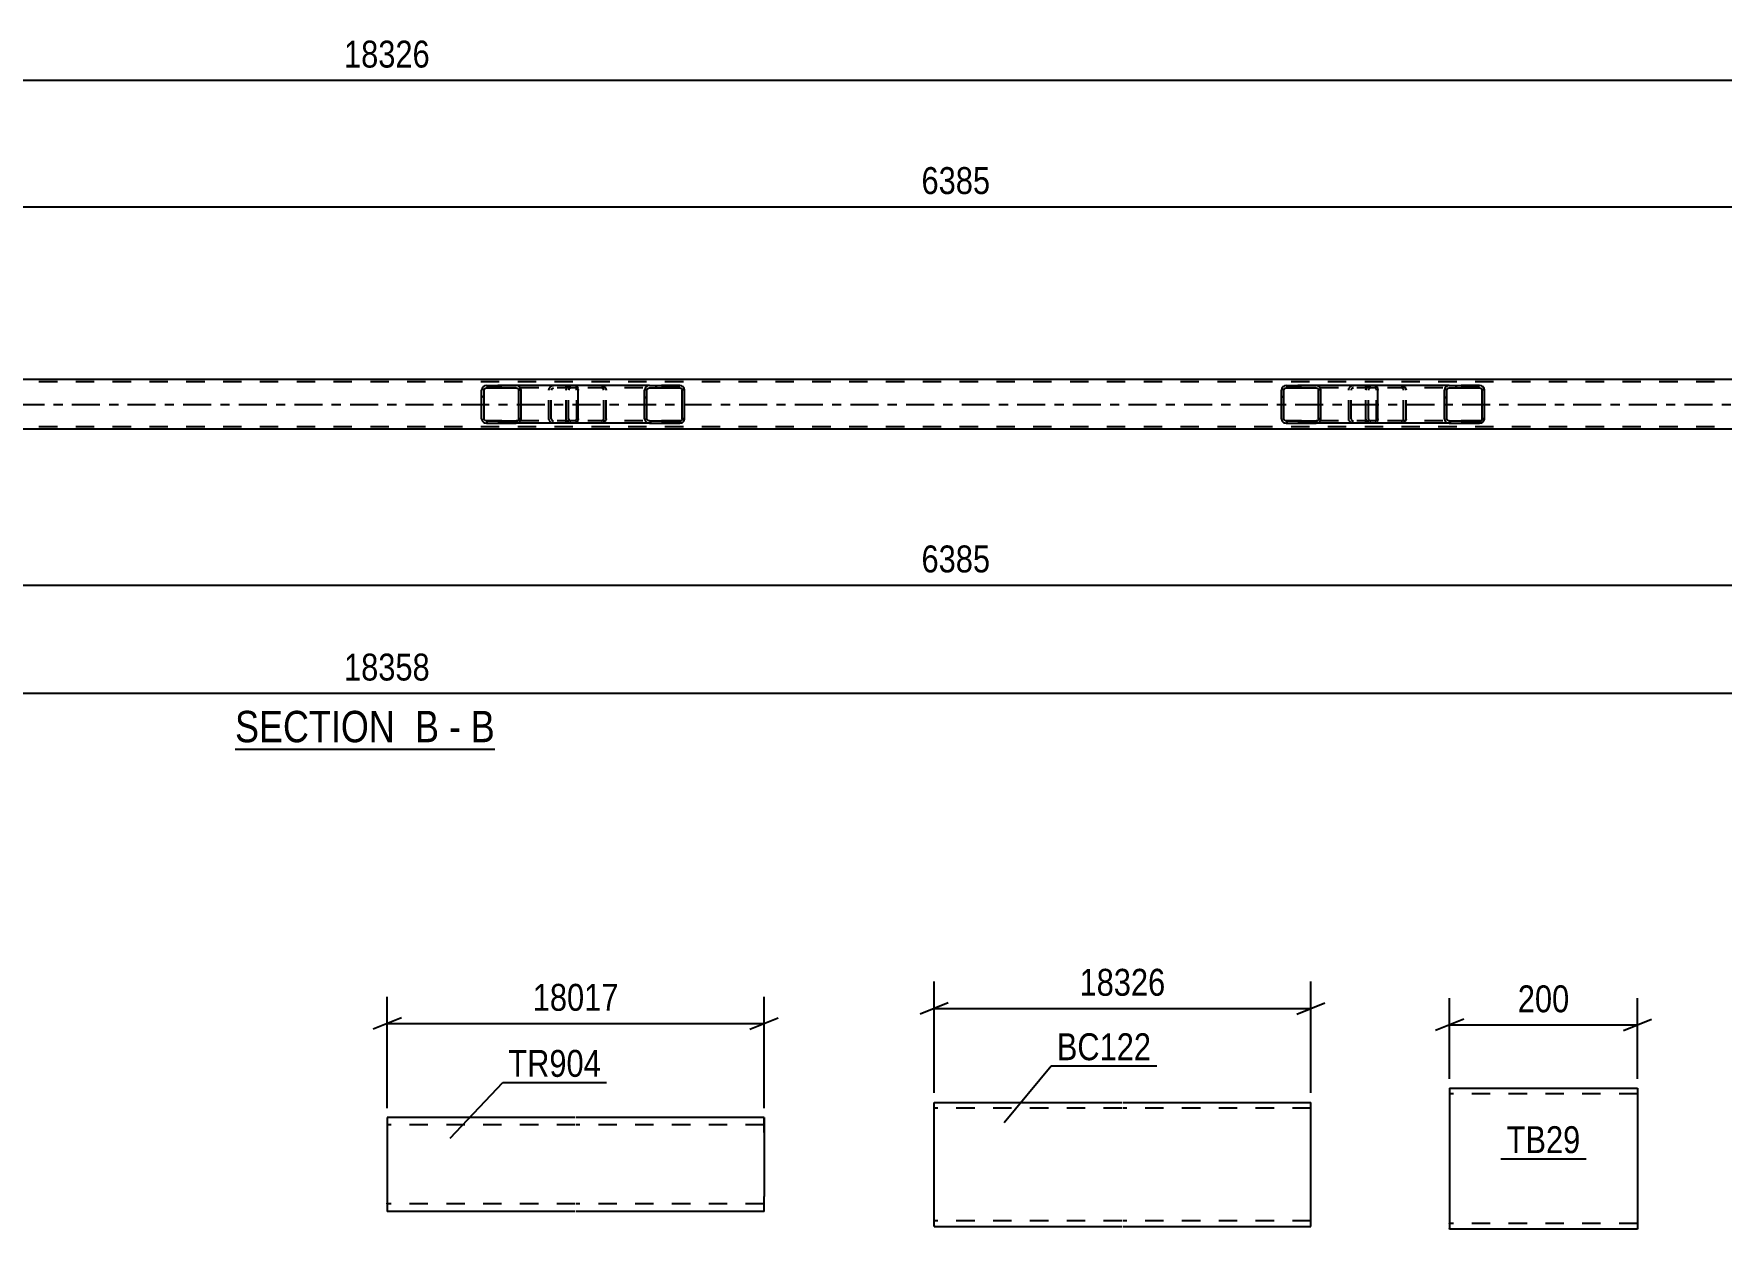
# Model space of a CAD drawing. Header units: millimetres. Extents: x 0 to 841, y 0 to 594.
# Drawn here: x 353.1 to 532.7, y 149.6 to 276.8 of the extents above; entities that cross this region are included whole.
import ezdxf

# ---------------------------------------------------------------- set-up
doc = ezdxf.new("R2010")
doc.units = ezdxf.units.MM
doc.linetypes.add('DXK_LINE_DOT2', pattern=[3.9198, 1.9599, -1.9599])
doc.linetypes.add('DXK_LINE_DOT3', pattern=[5.9187, 2.979, -0.9799, 0.9799, -0.9799])
doc.styles.add('Arial Narrow', font='ARIALN.TTF', dxfattribs={"height": 0.2})

# ---------------------------------------------------------------- blocks, each defined once
blk = doc.blocks.new('Unknown-283133210-12 - 1375')
at = {"color": 6, "linetype": 'Continuous'}
blk.add_line((374.51, 200.68), (402.16, 200.68), dxfattribs=at)
at = {"color": 0, "linetype": 'Continuous'}
for points in [[(392.62, 201.43), (392.62, 204.93), (374.51, 204.93), (374.51, 201.43)], [(396.23, 201.43), (396.23, 204.93), (393.67, 204.93), (393.67, 201.43)], [(398.55, 201.43), (398.55, 204.93), (397.28, 204.93), (397.28, 201.43)], [(402.16, 201.43), (402.16, 204.93), (399.6, 204.93), (399.6, 201.43)]]:
    blk.add_wipeout(points, dxfattribs=at)
at = {"color": 7, "linetype": 'Continuous', "style": 'Arial Narrow'}
for s, p in [('SECTION ', (374.51, 201.43)), ('B', (393.67, 201.43)), ('B', (399.6, 201.43)), ('-', (397.28, 201.43))]:
    blk.add_text(s, height=3.34, dxfattribs=at).set_placement(p)
blk = doc.blocks.new('Part-283133210-1449 - 1375')
at = {"linetype": 'Continuous'}
h = blk.add_hatch(dxfattribs=at)
h.set_pattern_fill('', scale=0.7, style=0, pattern_type=0)
h.set_pattern_definition([(45, (507.4583, 239.0918), (-1.57154, 1.57154), [])])
h.paths.add_polyline_path([(507.5, 238.91), (507.46, 239.09), (507.35, 239.25), (507.18, 239.35), (506.99, 239.39), (503.75, 239.39), (503.56, 239.35), (503.39, 239.25), (503.28, 239.09), (503.24, 238.91), (503.24, 235.87), (503.28, 235.68), (503.39, 235.53), (503.56, 235.42), (503.75, 235.39), (506.99, 235.39), (507.18, 235.42), (507.35, 235.53), (507.46, 235.68), (507.5, 235.87)])
h.paths.add_polyline_path([(507.22, 235.78), (507.17, 235.7), (507.08, 235.65), (506.99, 235.63), (503.75, 235.63), (503.65, 235.65), (503.57, 235.7), (503.52, 235.78), (503.5, 235.87), (503.5, 238.91), (503.52, 239), (503.57, 239.08), (503.65, 239.13), (503.75, 239.15), (506.99, 239.15), (507.08, 239.13), (507.17, 239.08), (507.22, 239), (507.24, 238.91), (507.24, 235.87)])
at = {"color": 7, "linetype": 'DXK_LINE_DOT2'}
for p, q in [((494.89, 238.91), (494.93, 239.09)), ((494.89, 235.87), (494.89, 238.91)), ((495.17, 239), (495.15, 238.91)), ((495.15, 235.87), (495.15, 238.91)), ((495.22, 239.08), (495.17, 239)), ((495.21, 239.35), (495.4, 239.39)), ((495.3, 239.13), (495.22, 239.08)), ((495.4, 239.15), (495.3, 239.13)), ((495.88, 239.39), (495.4, 239.39)), ((506.99, 239.15), (495.4, 239.15)), ((498.64, 239.39), (498.83, 239.35)), ((498.73, 239.13), (498.64, 239.15)), ((498.82, 239.08), (498.73, 239.13)), ((498.87, 239), (498.82, 239.08)), ((498.89, 238.91), (498.87, 239)), ((498.89, 235.87), (498.89, 238.91)), ((499.11, 239.09), (499.15, 238.91)), ((499.15, 235.87), (499.15, 238.91)), ((506.99, 239.39), (503.75, 239.39)), ((494.93, 235.68), (494.89, 235.87)), ((495.15, 235.87), (495.17, 235.78)), ((495.17, 235.78), (495.22, 235.7)), ((495.4, 235.39), (495.21, 235.42)), ((495.22, 235.7), (495.3, 235.65)), ((495.3, 235.65), (495.4, 235.63)), ((506.99, 235.63), (495.4, 235.63)), ((495.88, 235.39), (495.4, 235.39)), ((498.64, 235.63), (498.73, 235.65)), ((498.83, 235.42), (498.64, 235.39)), ((498.73, 235.65), (498.82, 235.7)), ((498.82, 235.7), (498.87, 235.78)), ((498.87, 235.78), (498.89, 235.87)), ((499.15, 235.87), (499.11, 235.68)), ((506.99, 235.39), (503.75, 235.39))]:
    blk.add_line(p, q, dxfattribs=at)
at = {"color": 2, "linetype": 'Continuous'}
for p, q in [((503.75, 239.39), (495.88, 239.39)), ((503.28, 239.09), (503.24, 238.91)), ((503.24, 235.87), (503.24, 238.91)), ((503.5, 238.91), (503.52, 239)), ((503.5, 235.87), (503.5, 238.91)), ((503.52, 239), (503.57, 239.08)), ((503.75, 239.39), (503.56, 239.35)), ((503.57, 239.08), (503.65, 239.13)), ((503.65, 239.13), (503.75, 239.15)), ((503.75, 239.39), (506.99, 239.39)), ((503.75, 239.15), (506.99, 239.15)), ((507.18, 239.35), (506.99, 239.39)), ((506.99, 239.15), (507.08, 239.13)), ((507.08, 239.13), (507.17, 239.08)), ((507.17, 239.08), (507.22, 239)), ((507.22, 239), (507.24, 238.91)), ((507.24, 235.87), (507.24, 238.91)), ((507.5, 238.91), (507.46, 239.09)), ((507.5, 235.87), (507.5, 238.91)), ((503.75, 235.39), (495.88, 235.39)), ((503.24, 235.87), (503.28, 235.68)), ((503.52, 235.78), (503.5, 235.87)), ((503.57, 235.7), (503.52, 235.78)), ((503.56, 235.42), (503.75, 235.39)), ((503.65, 235.65), (503.57, 235.7)), ((503.75, 235.63), (503.65, 235.65)), ((503.75, 235.63), (506.99, 235.63)), ((503.75, 235.39), (506.99, 235.39)), ((507.08, 235.65), (506.99, 235.63)), ((506.99, 235.39), (507.18, 235.42)), ((507.17, 235.7), (507.08, 235.65)), ((507.22, 235.78), (507.17, 235.7)), ((507.24, 235.87), (507.22, 235.78)), ((507.46, 235.68), (507.5, 235.87))]:
    blk.add_line(p, q, dxfattribs=at)
at = {"color": 7, "linetype": 'DXK_LINE_DOT2'}
for centre, start, end in [((495.38, 238.89), 110.7583, 155.68), ((498.66, 238.89), 24.32, 69.2417), ((495.38, 235.89), 204.32, 249.2417), ((498.66, 235.89), 290.7583, 335.68)]:
    blk.add_arc(centre, 0.496, start, end, dxfattribs=at)
at = {"color": 2, "linetype": 'Continuous'}
for centre, start, end in [((503.73, 238.89), 110.7583, 155.68), ((507.01, 238.89), 24.32, 69.2417), ((503.73, 235.89), 204.32, 249.2417), ((507.01, 235.89), 290.7583, 335.68)]:
    blk.add_arc(centre, 0.496, start, end, dxfattribs=at)
blk = doc.blocks.new('Part-283133210-1450 - 1375')
at = {"linetype": 'Continuous'}
h = blk.add_hatch(dxfattribs=at)
h.set_pattern_fill('', scale=0.7, style=0, pattern_type=0)
h.set_pattern_definition([(45, (422.324, 239.0918), (-1.57154, 1.57154), [])])
h.paths.add_polyline_path([(422.36, 238.91), (422.32, 239.09), (422.21, 239.25), (422.05, 239.35), (421.85, 239.39), (418.62, 239.39), (418.42, 239.35), (418.26, 239.25), (418.15, 239.09), (418.11, 238.91), (418.11, 235.87), (418.15, 235.68), (418.26, 235.53), (418.42, 235.42), (418.62, 235.39), (421.85, 235.39), (422.05, 235.42), (422.21, 235.53), (422.32, 235.68), (422.36, 235.87)])
h.paths.add_polyline_path([(422.09, 235.78), (422.03, 235.7), (421.95, 235.65), (421.85, 235.63), (418.62, 235.63), (418.52, 235.65), (418.44, 235.7), (418.38, 235.78), (418.36, 235.87), (418.36, 238.91), (418.38, 239), (418.44, 239.08), (418.52, 239.13), (418.62, 239.15), (421.85, 239.15), (421.95, 239.13), (422.03, 239.08), (422.09, 239), (422.11, 238.91), (422.11, 235.87)])
at = {"color": 7, "linetype": 'DXK_LINE_DOT2'}
for p, q in [((409.76, 238.91), (409.8, 239.09)), ((409.76, 235.87), (409.76, 238.91)), ((410.03, 239), (410.01, 238.91)), ((410.01, 235.87), (410.01, 238.91)), ((410.09, 239.08), (410.03, 239)), ((410.07, 239.35), (410.27, 239.39)), ((410.17, 239.13), (410.09, 239.08)), ((410.27, 239.15), (410.17, 239.13)), ((410.75, 239.39), (410.27, 239.39)), ((421.85, 239.15), (410.27, 239.15)), ((413.5, 239.39), (413.7, 239.35)), ((413.6, 239.13), (413.5, 239.15)), ((413.68, 239.08), (413.6, 239.13)), ((413.74, 239), (413.68, 239.08)), ((413.76, 238.91), (413.74, 239)), ((413.76, 235.87), (413.76, 238.91)), ((413.97, 239.09), (414.01, 238.91)), ((414.01, 235.87), (414.01, 238.91)), ((421.85, 239.39), (418.62, 239.39)), ((409.8, 235.68), (409.76, 235.87)), ((410.01, 235.87), (410.03, 235.78)), ((410.03, 235.78), (410.09, 235.7)), ((410.27, 235.39), (410.07, 235.42)), ((410.09, 235.7), (410.17, 235.65)), ((410.17, 235.65), (410.27, 235.63)), ((421.85, 235.63), (410.27, 235.63)), ((410.75, 235.39), (410.27, 235.39)), ((413.5, 235.63), (413.6, 235.65)), ((413.7, 235.42), (413.5, 235.39)), ((413.6, 235.65), (413.68, 235.7)), ((413.68, 235.7), (413.74, 235.78)), ((413.74, 235.78), (413.76, 235.87)), ((414.01, 235.87), (413.97, 235.68)), ((421.85, 235.39), (418.62, 235.39))]:
    blk.add_line(p, q, dxfattribs=at)
at = {"color": 2, "linetype": 'Continuous'}
for p, q in [((418.62, 239.39), (410.75, 239.39)), ((418.15, 239.09), (418.11, 238.91)), ((418.11, 235.87), (418.11, 238.91)), ((418.36, 238.91), (418.38, 239)), ((418.36, 235.87), (418.36, 238.91)), ((418.38, 239), (418.44, 239.08)), ((418.62, 239.39), (418.42, 239.35)), ((418.44, 239.08), (418.52, 239.13)), ((418.52, 239.13), (418.62, 239.15)), ((418.62, 239.39), (421.85, 239.39)), ((418.62, 239.15), (421.85, 239.15)), ((422.05, 239.35), (421.85, 239.39)), ((421.85, 239.15), (421.95, 239.13)), ((421.95, 239.13), (422.03, 239.08)), ((422.03, 239.08), (422.09, 239)), ((422.09, 239), (422.11, 238.91)), ((422.11, 235.87), (422.11, 238.91)), ((422.36, 238.91), (422.32, 239.09)), ((422.36, 235.87), (422.36, 238.91)), ((418.62, 235.39), (410.75, 235.39)), ((418.11, 235.87), (418.15, 235.68)), ((418.38, 235.78), (418.36, 235.87)), ((418.44, 235.7), (418.38, 235.78)), ((418.42, 235.42), (418.62, 235.39)), ((418.52, 235.65), (418.44, 235.7)), ((418.62, 235.63), (418.52, 235.65)), ((418.62, 235.63), (421.85, 235.63)), ((418.62, 235.39), (421.85, 235.39)), ((421.95, 235.65), (421.85, 235.63)), ((421.85, 235.39), (422.05, 235.42)), ((422.03, 235.7), (421.95, 235.65)), ((422.09, 235.78), (422.03, 235.7)), ((422.11, 235.87), (422.09, 235.78)), ((422.32, 235.68), (422.36, 235.87))]:
    blk.add_line(p, q, dxfattribs=at)
at = {"color": 7, "linetype": 'DXK_LINE_DOT2'}
for centre, start, end in [((410.25, 238.89), 110.7583, 155.68), ((413.52, 238.89), 24.32, 69.2417), ((410.25, 235.89), 204.32, 249.2417), ((413.52, 235.89), 290.7583, 335.68)]:
    blk.add_arc(centre, 0.496, start, end, dxfattribs=at)
at = {"color": 2, "linetype": 'Continuous'}
for centre, start, end in [((418.6, 238.89), 110.7583, 155.68), ((421.87, 238.89), 24.32, 69.2417), ((418.6, 235.89), 204.32, 249.2417), ((421.87, 235.89), 290.7583, 335.68)]:
    blk.add_arc(centre, 0.496, start, end, dxfattribs=at)
blk = doc.blocks.new('Part-283133210-1459 - 1375')
at = {"linetype": 'Continuous'}
h = blk.add_hatch(dxfattribs=at)
h.set_pattern_fill('', scale=0.7, style=0, pattern_type=0)
h.set_pattern_definition([(45, (490.0475, 239.0918), (-1.57154, 1.57154), [])])
h.paths.add_polyline_path([(490.09, 238.91), (490.05, 239.09), (489.94, 239.25), (489.78, 239.35), (489.58, 239.39), (486.4, 239.39), (486.21, 239.35), (486.04, 239.25), (485.93, 239.09), (485.9, 238.91), (485.9, 235.87), (485.93, 235.68), (486.04, 235.53), (486.21, 235.42), (486.4, 235.39), (489.58, 235.39), (489.78, 235.42), (489.94, 235.53), (490.05, 235.68), (490.09, 235.87)])
h.paths.add_polyline_path([(489.82, 235.78), (489.76, 235.7), (489.68, 235.65), (489.58, 235.63), (486.4, 235.63), (486.3, 235.65), (486.22, 235.7), (486.17, 235.78), (486.15, 235.87), (486.15, 238.91), (486.17, 239), (486.22, 239.08), (486.3, 239.13), (486.4, 239.15), (489.58, 239.15), (489.68, 239.13), (489.76, 239.08), (489.82, 239), (489.83, 238.91), (489.83, 235.87)])
at = {"color": 2, "linetype": 'Continuous'}
for p, q in [((485.93, 239.09), (485.9, 238.91)), ((485.9, 235.87), (485.9, 238.91)), ((486.15, 238.91), (486.17, 239)), ((486.15, 235.87), (486.15, 238.91)), ((486.17, 239), (486.22, 239.08)), ((486.4, 239.39), (486.21, 239.35)), ((486.22, 239.08), (486.3, 239.13)), ((486.3, 239.13), (486.4, 239.15)), ((486.4, 239.39), (489.58, 239.39)), ((486.4, 239.15), (489.58, 239.15)), ((495.88, 239.39), (489.58, 239.39)), ((489.78, 239.35), (489.58, 239.39)), ((489.58, 239.15), (489.68, 239.13)), ((489.68, 239.13), (489.76, 239.08)), ((489.76, 239.08), (489.82, 239)), ((489.82, 239), (489.83, 238.91)), ((489.83, 235.87), (489.83, 238.91)), ((490.09, 238.91), (490.05, 239.09)), ((490.09, 235.87), (490.09, 238.91)), ((495.88, 239.39), (495.99, 239.35)), ((495.99, 239.35), (496.07, 239.25)), ((496.07, 239.25), (496.13, 239.09)), ((496.13, 239.09), (496.15, 238.91)), ((496.15, 235.87), (496.15, 238.91)), ((485.9, 235.87), (485.93, 235.68)), ((486.17, 235.78), (486.15, 235.87)), ((486.22, 235.7), (486.17, 235.78)), ((486.21, 235.42), (486.4, 235.39)), ((486.3, 235.65), (486.22, 235.7)), ((486.4, 235.63), (486.3, 235.65)), ((486.4, 235.63), (489.58, 235.63)), ((486.4, 235.39), (489.58, 235.39)), ((489.68, 235.65), (489.58, 235.63)), ((489.58, 235.39), (489.78, 235.42)), ((495.88, 235.39), (489.58, 235.39)), ((489.76, 235.7), (489.68, 235.65)), ((489.82, 235.78), (489.76, 235.7)), ((489.83, 235.87), (489.82, 235.78)), ((490.05, 235.68), (490.09, 235.87)), ((495.99, 235.42), (495.88, 235.39)), ((496.07, 235.53), (495.99, 235.42)), ((496.13, 235.68), (496.07, 235.53)), ((496.15, 235.87), (496.13, 235.68))]:
    blk.add_line(p, q, dxfattribs=at)
at = {"color": 7, "linetype": 'DXK_LINE_DOT2'}
for p, q in [((489.58, 239.39), (486.4, 239.39)), ((495.88, 239.15), (486.4, 239.15)), ((493.05, 238.91), (493.08, 239.09)), ((493.05, 235.87), (493.05, 238.91)), ((493.32, 239), (493.3, 238.91)), ((493.3, 235.87), (493.3, 238.91)), ((493.37, 239.08), (493.32, 239)), ((493.36, 239.35), (493.55, 239.39)), ((493.45, 239.13), (493.37, 239.08)), ((493.55, 239.15), (493.45, 239.13)), ((494.89, 239.15), (494.89, 239.39)), ((495.94, 239.13), (495.88, 239.15)), ((495.98, 239.08), (495.94, 239.13)), ((496.01, 239), (495.98, 239.08)), ((496.02, 238.91), (496.01, 239)), ((496.02, 235.87), (496.02, 238.91)), ((495.88, 235.63), (486.4, 235.63)), ((489.58, 235.39), (486.4, 235.39)), ((493.08, 235.68), (493.05, 235.87)), ((493.3, 235.87), (493.32, 235.78)), ((493.32, 235.78), (493.37, 235.7)), ((493.55, 235.39), (493.36, 235.42)), ((493.37, 235.7), (493.39, 235.68)), ((493.39, 235.68), (493.45, 235.65)), ((493.45, 235.65), (493.55, 235.63)), ((494.89, 235.39), (494.89, 235.63)), ((495.88, 235.63), (495.94, 235.65)), ((495.94, 235.65), (495.98, 235.7)), ((495.98, 235.7), (496.01, 235.78)), ((496.01, 235.78), (496.02, 235.87))]:
    blk.add_line(p, q, dxfattribs=at)
at = {"color": 2, "linetype": 'Continuous'}
for centre, start, end in [((486.38, 238.89), 111.1941, 156.1506), ((489.6, 238.89), 23.8494, 68.8059), ((486.38, 235.88), 203.8494, 248.8059), ((489.6, 235.88), 291.1941, 336.1506)]:
    blk.add_arc(centre, 0.492, start, end, dxfattribs=at)
at = {"color": 7, "linetype": 'DXK_LINE_DOT2'}
for centre, start, end in [((493.53, 238.89), 111.1941, 156.1506), ((493.53, 235.88), 203.8494, 248.8059)]:
    blk.add_arc(centre, 0.492, start, end, dxfattribs=at)
blk = doc.blocks.new('Part-283133210-1460 - 1375')
at = {"linetype": 'Continuous'}
h = blk.add_hatch(dxfattribs=at)
h.set_pattern_fill('', scale=0.7, style=0, pattern_type=0)
h.set_pattern_definition([(45, (404.9133, 239.0918), (-1.57154, 1.57154), [])])
h.paths.add_polyline_path([(404.95, 238.91), (404.91, 239.09), (404.8, 239.25), (404.64, 239.35), (404.45, 239.39), (401.26, 239.39), (401.07, 239.35), (400.91, 239.25), (400.8, 239.09), (400.76, 238.91), (400.76, 235.87), (400.8, 235.68), (400.91, 235.53), (401.07, 235.42), (401.26, 235.39), (404.45, 235.39), (404.64, 235.42), (404.8, 235.53), (404.91, 235.68), (404.95, 235.87)])
h.paths.add_polyline_path([(404.68, 235.78), (404.63, 235.7), (404.54, 235.65), (404.45, 235.63), (401.26, 235.63), (401.17, 235.65), (401.09, 235.7), (401.03, 235.78), (401.01, 235.87), (401.01, 238.91), (401.03, 239), (401.09, 239.08), (401.17, 239.13), (401.26, 239.15), (404.45, 239.15), (404.54, 239.13), (404.63, 239.08), (404.68, 239), (404.7, 238.91), (404.7, 235.87)])
at = {"color": 2, "linetype": 'Continuous'}
for p, q in [((400.8, 239.09), (400.76, 238.91)), ((400.76, 235.87), (400.76, 238.91)), ((401.01, 238.91), (401.03, 239)), ((401.01, 235.87), (401.01, 238.91)), ((401.03, 239), (401.09, 239.08)), ((401.26, 239.39), (401.07, 239.35)), ((401.09, 239.08), (401.17, 239.13)), ((401.17, 239.13), (401.26, 239.15)), ((401.26, 239.39), (404.45, 239.39)), ((401.26, 239.15), (404.45, 239.15)), ((410.75, 239.39), (404.45, 239.39)), ((404.64, 239.35), (404.45, 239.39)), ((404.45, 239.15), (404.54, 239.13)), ((404.54, 239.13), (404.63, 239.08)), ((404.63, 239.08), (404.68, 239)), ((404.68, 239), (404.7, 238.91)), ((404.7, 235.87), (404.7, 238.91)), ((404.95, 238.91), (404.91, 239.09)), ((404.95, 235.87), (404.95, 238.91)), ((410.75, 239.39), (410.85, 239.35)), ((410.85, 239.35), (410.94, 239.25)), ((410.94, 239.25), (411, 239.09)), ((411, 239.09), (411.02, 238.91)), ((411.02, 235.87), (411.02, 238.91)), ((400.76, 235.87), (400.8, 235.68)), ((401.03, 235.78), (401.01, 235.87)), ((401.09, 235.7), (401.03, 235.78)), ((401.07, 235.42), (401.26, 235.39)), ((401.17, 235.65), (401.09, 235.7)), ((401.26, 235.63), (401.17, 235.65)), ((401.26, 235.63), (404.45, 235.63)), ((401.26, 235.39), (404.45, 235.39)), ((404.54, 235.65), (404.45, 235.63)), ((404.45, 235.39), (404.64, 235.42)), ((410.75, 235.39), (404.45, 235.39)), ((404.63, 235.7), (404.54, 235.65)), ((404.68, 235.78), (404.63, 235.7)), ((404.7, 235.87), (404.68, 235.78)), ((404.91, 235.68), (404.95, 235.87)), ((410.85, 235.42), (410.75, 235.39)), ((410.94, 235.53), (410.85, 235.42)), ((411, 235.68), (410.94, 235.53)), ((411.02, 235.87), (411, 235.68))]:
    blk.add_line(p, q, dxfattribs=at)
at = {"color": 7, "linetype": 'DXK_LINE_DOT2'}
for p, q in [((404.45, 239.39), (401.26, 239.39)), ((410.75, 239.15), (401.26, 239.15)), ((407.91, 238.91), (407.95, 239.09)), ((407.91, 235.87), (407.91, 238.91)), ((408.18, 239), (408.16, 238.91)), ((408.16, 235.87), (408.16, 238.91)), ((408.24, 239.08), (408.18, 239)), ((408.22, 239.35), (408.41, 239.39)), ((408.24, 239.08), (408.26, 239.09)), ((408.26, 239.09), (408.32, 239.13)), ((408.32, 239.13), (408.41, 239.15)), ((409.76, 239.15), (409.76, 239.39)), ((410.8, 239.13), (410.75, 239.15)), ((410.84, 239.08), (410.8, 239.13)), ((410.87, 239), (410.84, 239.08)), ((410.88, 238.91), (410.87, 239)), ((410.88, 235.87), (410.88, 238.91)), ((410.75, 235.63), (401.26, 235.63)), ((404.45, 235.39), (401.26, 235.39)), ((407.95, 235.68), (407.91, 235.87)), ((408.16, 235.87), (408.18, 235.78)), ((408.18, 235.78), (408.24, 235.7)), ((408.41, 235.39), (408.22, 235.42)), ((408.24, 235.7), (408.26, 235.68)), ((408.26, 235.68), (408.32, 235.65)), ((408.32, 235.65), (408.41, 235.63)), ((409.76, 235.39), (409.76, 235.63)), ((410.75, 235.63), (410.8, 235.65)), ((410.8, 235.65), (410.84, 235.7)), ((410.84, 235.7), (410.87, 235.78)), ((410.87, 235.78), (410.88, 235.87))]:
    blk.add_line(p, q, dxfattribs=at)
at = {"color": 2, "linetype": 'Continuous'}
for centre, start, end in [((401.25, 238.89), 111.1941, 156.1506), ((404.46, 238.89), 23.8494, 68.8059), ((401.25, 235.88), 203.8494, 248.8059), ((404.46, 235.88), 291.1941, 336.1506)]:
    blk.add_arc(centre, 0.492, start, end, dxfattribs=at)
at = {"color": 7, "linetype": 'DXK_LINE_DOT2'}
for centre, start, end in [((408.4, 238.89), 111.1941, 156.1506), ((408.4, 235.88), 203.8494, 248.8059)]:
    blk.add_arc(centre, 0.492, start, end, dxfattribs=at)
blk = doc.blocks.new('Part-283133210-1640 - 1375')
at = {"color": 7, "linetype": 'DXK_LINE_DOT2'}
for p, q in [((720.14, 239.79), (61.22, 239.79)), ((720.14, 234.99), (61.22, 234.99))]:
    blk.add_line(p, q, dxfattribs=at)
at = {"color": 2, "linetype": 'Continuous'}
for p, q in [((578.14, 240.03), (328.73, 240.03)), ((578.14, 234.75), (61.22, 234.75))]:
    blk.add_line(p, q, dxfattribs=at)
at = {"color": 7, "linetype": 'DXK_LINE_DOT3'}
blk.add_line((61.22, 237.39), (720.14, 237.39), dxfattribs=at)
blk = doc.blocks.new('Part-283133210-5166 - 5161')
at = {"color": 2, "linetype": 'Continuous'}
for p, q in [((503.79, 164.6), (503.79, 149.69)), ((503.79, 164.6), (523.79, 164.6)), ((523.79, 164.6), (523.79, 149.6)), ((503.79, 149.6), (503.79, 149.69)), ((523.79, 149.6), (503.79, 149.6))]:
    blk.add_line(p, q, dxfattribs=at)
at = {"color": 7, "linetype": 'DXK_LINE_DOT2'}
for p, q in [((523.79, 164), (503.79, 164)), ((503.79, 150.2), (503.79, 150.24)), ((523.79, 150.2), (503.79, 150.2)), ((523.79, 150.2), (523.79, 150.24))]:
    blk.add_line(p, q, dxfattribs=at)
blk = doc.blocks.new('Part-283133210-5892 - 5886')
at = {"color": 2, "linetype": 'Continuous'}
for p, q in [((448.92, 149.9), (448.92, 163.1)), ((448.92, 163.1), (468.92, 163.1)), ((469.02, 163.1), (489.02, 163.1)), ((489.02, 149.9), (489.02, 163.1)), ((448.92, 149.9), (468.92, 149.9)), ((469.02, 149.9), (489.02, 149.9))]:
    blk.add_line(p, q, dxfattribs=at)
at = {"color": 7, "linetype": 'DXK_LINE_DOT2'}
for p, q in [((468.92, 162.5), (448.92, 162.5)), ((489.02, 162.5), (469.02, 162.5)), ((468.92, 150.5), (448.92, 150.5)), ((448.92, 149.99), (448.92, 149.9)), ((489.02, 150.5), (469.02, 150.5)), ((489.02, 149.9), (489.02, 149.99))]:
    blk.add_line(p, q, dxfattribs=at)
blk = doc.blocks.new('Part-283133210-5917 - 5911')
at = {"color": 2, "linetype": 'Continuous'}
for p, q in [((410.72, 161.5), (390.72, 161.5)), ((390.72, 161.5), (390.72, 151.5)), ((430.82, 161.5), (410.82, 161.5)), ((430.82, 161.5), (430.82, 159.9)), ((430.82, 159.9), (430.82, 153.1)), ((430.82, 151.5), (430.82, 153.1)), ((410.72, 151.5), (390.72, 151.5)), ((430.82, 151.5), (410.82, 151.5))]:
    blk.add_line(p, q, dxfattribs=at)
at = {"color": 7, "linetype": 'DXK_LINE_DOT2'}
for p, q in [((410.72, 160.7), (390.72, 160.7)), ((430.82, 160.7), (410.82, 160.7)), ((430.82, 159.9), (430.82, 161.38)), ((430.82, 152.36), (430.82, 152.79)), ((390.72, 152.3), (390.72, 152.36)), ((410.72, 152.3), (390.72, 152.3)), ((430.82, 152.3), (410.82, 152.3)), ((430.82, 152.3), (430.82, 152.36))]:
    blk.add_line(p, q, dxfattribs=at)
blk = doc.blocks.new('StraightDimension-283133210-1759 - 1375')
at = {"color": 7, "linetype": 'Continuous'}
blk.add_line((51.96, 206.65), (729.4, 206.65), dxfattribs=at)
at = {"color": 0}
blk.add_wipeout([(395.85, 207.4), (395.85, 211.6), (385.51, 211.6), (385.51, 207.4)], dxfattribs=at)
at = {"color": 3, "style": 'Arial Narrow'}
blk.add_text('18358', height=2.863, dxfattribs=at).set_placement((386.11, 208))
blk = doc.blocks.new('StraightDimension-283133210-1780 - 1375')
at = {"color": 7, "linetype": 'Continuous'}
blk.add_line((52.6, 271.89), (728.76, 271.89), dxfattribs=at)
at = {"color": 0}
blk.add_wipeout([(395.85, 272.64), (395.85, 276.84), (385.51, 276.84), (385.51, 272.64)], dxfattribs=at)
at = {"color": 3, "style": 'Arial Narrow'}
blk.add_text('18326', height=2.863, dxfattribs=at).set_placement((386.11, 273.24))
blk = doc.blocks.new('StraightDimension-283133210-1812 - 1375')
at = {"color": 7, "linetype": 'Continuous'}
blk.add_line((323.53, 218.16), (578.94, 218.16), dxfattribs=at)
at = {"color": 0}
blk.add_wipeout([(455.49, 218.91), (455.49, 223.11), (446.98, 223.11), (446.98, 218.91)], dxfattribs=at)
at = {"color": 3, "style": 'Arial Narrow'}
blk.add_text('6385', height=2.863, dxfattribs=at).set_placement((447.58, 219.51))
blk = doc.blocks.new('StraightDimension-283133210-1835 - 1375')
at = {"color": 7, "linetype": 'Continuous'}
blk.add_line((323.53, 258.43), (578.94, 258.43), dxfattribs=at)
at = {"color": 0}
blk.add_wipeout([(455.49, 259.18), (455.49, 263.38), (446.98, 263.38), (446.98, 259.18)], dxfattribs=at)
at = {"color": 3, "style": 'Arial Narrow'}
blk.add_text('6385', height=2.863, dxfattribs=at).set_placement((447.58, 259.78))
blk = doc.blocks.new('StraightDimension-283133210-5168 - 5161')
at = {"color": 7, "linetype": 'Continuous'}
for p, q in [((503.79, 165.6), (503.79, 174.19)), ((523.79, 165.6), (523.79, 174.19)), ((505.29, 171.94), (502.29, 170.74)), ((503.79, 171.34), (523.79, 171.34)), ((522.29, 170.74), (525.29, 171.94))]:
    blk.add_line(p, q, dxfattribs=at)
at = {"color": 0}
blk.add_wipeout([(517.13, 172.09), (517.13, 176.29), (510.45, 176.29), (510.45, 172.09)], dxfattribs=at)
at = {"color": 3, "style": 'Arial Narrow'}
blk.add_text('200', height=2.863, dxfattribs=at).set_placement((511.05, 172.69))
blk = doc.blocks.new('StraightDimension-283133210-5897 - 5886')
at = {"color": 7, "linetype": 'Continuous'}
for p, q in [((448.92, 164.1), (448.92, 175.95)), ((489.02, 164.1), (489.02, 175.95)), ((450.42, 173.7), (447.42, 172.5)), ((448.92, 173.1), (489.02, 173.1)), ((487.52, 172.5), (490.52, 173.7))]:
    blk.add_line(p, q, dxfattribs=at)
at = {"color": 0}
blk.add_wipeout([(474.14, 173.85), (474.14, 178.05), (463.8, 178.05), (463.8, 173.85)], dxfattribs=at)
at = {"color": 3, "style": 'Arial Narrow'}
blk.add_text('18326', height=2.863, dxfattribs=at).set_placement((464.4, 174.45))
blk = doc.blocks.new('StraightDimension-283133210-5922 - 5911')
at = {"color": 7, "linetype": 'Continuous'}
for p, q in [((390.72, 162.5), (390.72, 174.35)), ((430.82, 162.5), (430.82, 174.35)), ((392.22, 172.1), (389.22, 170.9)), ((390.72, 171.5), (430.82, 171.5)), ((429.32, 170.9), (432.32, 172.1))]:
    blk.add_line(p, q, dxfattribs=at)
at = {"color": 0}
blk.add_wipeout([(415.94, 172.25), (415.94, 176.45), (405.6, 176.45), (405.6, 172.25)], dxfattribs=at)
at = {"color": 3, "style": 'Arial Narrow'}
blk.add_text('18017', height=2.863, dxfattribs=at).set_placement((406.2, 172.85))
blk = doc.blocks.new('Mark-283133210-5164 - 5161')
at = {"color": 0}
blk.add_wipeout([(517.72, 157.7), (517.72, 160.7), (509.86, 160.7), (509.86, 157.7)], dxfattribs=at)
blk.add_wipeout([(517.72, 157.7), (517.72, 160.7), (509.86, 160.7), (509.86, 157.7)], dxfattribs=at)
at = {"color": 30, "linetype": 'Continuous'}
blk.add_line((509.26, 157.1), (518.32, 157.1), dxfattribs=at)
at = {"color": 3, "style": 'Arial Narrow'}
blk.add_text('TB29', height=2.863, dxfattribs=at).set_placement((509.86, 157.7))
blk = doc.blocks.new('Mark-283133210-5888 - 5886')
at = {"color": 0}
blk.add_wipeout([(472.02, 167.59), (472.02, 170.59), (461.98, 170.59), (461.98, 167.59)], dxfattribs=at)
blk.add_wipeout([(472.02, 167.59), (472.02, 170.59), (461.98, 170.59), (461.98, 167.59)], dxfattribs=at)
at = {"color": 30, "linetype": 'Continuous'}
for p, q in [((456.36, 160.96), (461.38, 166.99)), ((461.38, 166.99), (472.62, 166.99))]:
    blk.add_line(p, q, dxfattribs=at)
at = {"color": 3, "style": 'Arial Narrow'}
blk.add_text('BC122', height=2.863, dxfattribs=at).set_placement((461.98, 167.59))
blk = doc.blocks.new('Mark-283133210-5913 - 5911')
at = {"color": 0}
blk.add_wipeout([(413.46, 165.82), (413.46, 168.82), (403.6, 168.82), (403.6, 165.82)], dxfattribs=at)
blk.add_wipeout([(413.46, 165.82), (413.46, 168.82), (403.6, 168.82), (403.6, 165.82)], dxfattribs=at)
at = {"color": 30, "linetype": 'Continuous'}
for p, q in [((397.4, 159.28), (403, 165.22)), ((403, 165.22), (414.06, 165.22))]:
    blk.add_line(p, q, dxfattribs=at)
at = {"color": 3, "style": 'Arial Narrow'}
blk.add_text('TR904', height=2.863, dxfattribs=at).set_placement((403.6, 165.82))

msp = doc.modelspace()

# ---------------------------------------------------------------- block references
for name in ['StraightDimension-283133210-1780 - 1375', 'Part-283133210-1640 - 1375', 'Part-283133210-1460 - 1375', 'Part-283133210-1450 - 1375', 'Part-283133210-1459 - 1375', 'Part-283133210-1449 - 1375', 'Unknown-283133210-12 - 1375', 'StraightDimension-283133210-5897 - 5886', 'StraightDimension-283133210-5922 - 5911', 'StraightDimension-283133210-5168 - 5161', 'Part-283133210-5166 - 5161', 'Part-283133210-5892 - 5886', 'Part-283133210-5917 - 5911']:
    msp.add_blockref(name, (0, 0))

# ---------------------------------------------------------------- next in the draw order: block references
for name in ['StraightDimension-283133210-1835 - 1375', 'StraightDimension-283133210-1759 - 1375', 'Mark-283133210-5888 - 5886', 'Mark-283133210-5913 - 5911', 'Mark-283133210-5164 - 5161']:
    msp.add_blockref(name, (0, 0))

# ---------------------------------------------------------------- next in the draw order: block references
msp.add_blockref('StraightDimension-283133210-1812 - 1375', (0, 0))

doc.saveas('drawing.dxf')
